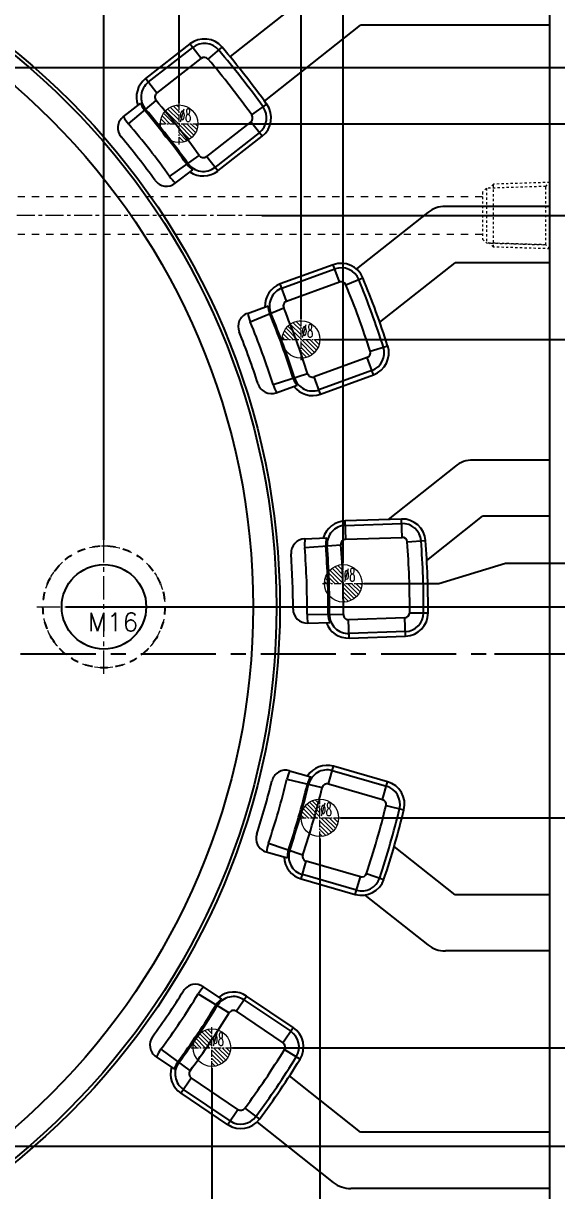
# Model space of a CAD drawing. Header units: millimetres. Extents: x 723 to 11228, y -2384 to 1578.
# Drawn here: x 3305.9 to 3419.5, y -856.2 to -607.3 of the extents above; entities that cross this region are included whole.
import ezdxf
from ezdxf.enums import TextEntityAlignment as Align

# ---------------------------------------------------------------- set-up
doc = ezdxf.new("R2010")
doc.units = ezdxf.units.MM
doc.header["$LTSCALE"] = 16.335
doc.header["$PDMODE"] = 3
doc.header["$PDSIZE"] = 0.3125
doc.linetypes.add('CENTER', pattern=[0.6, 0.375, -0.075, 0.075, -0.075])
doc.linetypes.add('HIDDEN', pattern=[0.2, 0.1, -0.1])
doc.layers.get('0').update_dxf_attribs({"linetype": 'CONTINUOUS'})
doc.layers.get('Defpoints').update_dxf_attribs({"linetype": 'CONTINUOUS'})
for name, color, linetype, lineweight in [('cool', 153, 'HIDDEN', 9), ('epin', 13, 'CONTINUOUS', 9), ('screw', 33, 'CONTINUOUS', 13)]:
    doc.layers.add(name, color=color, linetype=linetype, lineweight=lineweight)
doc.layers.add('DEFAULT_2', color=8, linetype='HIDDEN')
doc.styles.get("Standard").update_dxf_attribs({"font": 'txt', "width": 0.8})
doc.styles.add('TXT', font='txt.shx', dxfattribs={"bigfont": 'gbcbig.shx'})
doc.styles.add('TXT05', font='txt.shx', dxfattribs={"width": 0.5, "bigfont": 'gbcbig.shx'})
doc.dimstyles.new('ISO-25', dxfattribs={"dimtxt": 8, "dimasz": 8, "dimexe": 0, "dimexo": 0, "dimgap": 0, "dimtad": 1, "dimtxsty": 'Standard', "dimcen": 0, "dimclrd": 4, "dimclre": 4, "dimclrt": 6, "dimadec": 0, "dimazin": 0, "dimtfac": 1, "dimtofl": 0, "dimtmove": 0, "dimatfit": 3, "dimfxl": 0, "dimarcsym": 0})

# ---------------------------------------------------------------- blocks, each defined once
blk = doc.blocks.new('cool_jt_f12')
at = {"layer": 'cool', "ltscale": 0.3}
for p, q in [((0, 7.0785), (0.856, 6.2225)), ((0, 7.0785), (12, 6.7035)), ((0.856, 6.2225), (0.856, -6.2225)), ((13.5, 5.827375), (0.856, 6.2225)), ((0.856, 6.2225), (13.5, 5.827375)), ((12, 6.7035), (12.856, 5.8475)), ((12, 6.7035), (12, -6.7035)), ((14.327375, 5), (13.5, 5.827375)), ((13.5, -5.827375), (13.5, 5.827375)), ((14.327375, -5), (14.327375, 5)), ((0.856, -6.2225), (0, -7.0785)), ((0, -7.0785), (12, -6.7035)), ((0.856, -6.2225), (13.5, -5.827375)), ((12, -6.7035), (12.856, -5.8475)), ((13.5, -5.827375), (14.327375, -5))]:
    blk.add_line(p, q, dxfattribs=at)
blk = doc.blocks.new('screw_m16_i')
at = {"layer": 'screw', "color": 1, "linetype": 'CENTER', "ltscale": 0.808571}
for p, q in [((0, -14.3), (0, 14.3)), ((-14.3, 0), (14.3, 0))]:
    blk.add_line(p, q, dxfattribs=at)
at = {"layer": 'screw', "color": 8, "linetype": 'HIDDEN', "ltscale": 0.808571}
blk.add_circle((0, 0), 13, dxfattribs=at)
at = {"layer": 'screw', "color": 33}
blk.add_circle((0, 0), 9, dxfattribs=at)
at = {"layer": 'screw', "color": 6, "style": 'TXT'}
blk.add_text('M16', height=3.9, dxfattribs=at).set_placement((-3.38, -5.2))
blk = doc.blocks.new('epin_ejp_8')
at = {"layer": 'epin'}
h = blk.add_hatch(dxfattribs=at)
h.set_pattern_fill('_ANSI31', color=123, scale=0.2, angle=90, style=0)
h.set_pattern_definition([(135, (-6330.2129, -537.972), (-0.449012806, -0.449012806), [])])
h.paths.add_polyline_path([(0, 4, 0.414214), (-4, 0), (0, 0)])
h.paths.add_polyline_path([(4, 0), (0, 0), (0, -4, 0.414214)])
at = {"layer": 'epin', "color": 1, "linetype": 'CENTER', "ltscale": 0.248791}
for p, q in [((0, -4.4), (0, 4.4)), ((-4.4, 0), (4.4, 0))]:
    blk.add_line(p, q, dxfattribs=at)
at = {"layer": 'epin'}
blk.add_circle((0, 0), 4, dxfattribs=at)
at = {"layer": 'epin', "color": 6, "style": 'TXT05', "width": 0.5}
blk.add_text('%%c8', height=2.8, dxfattribs=at).set_placement((1.33, 1.8), align=Align.MIDDLE)
blk = doc.blocks.new('89')
at = {"layer": 'epin'}
for p in [(-2640.29, 103), (-2614.29, 57), (-2605.29, 5), (-2610.29, -45), (-2633.29, -94)]:
    blk.add_blockref('epin_ejp_8', p, dxfattribs=at)
blk = doc.blocks.new('*D206')
at = {"color": 4, "lineweight": -2}
for p, q in [((3381.05, -506.74), (3453.71, -506.74)), ((3453.71, -514.74), (3453.71, -968.74)), ((3367.65, -976.74), (3453.71, -976.74))]:
    blk.add_line(p, q, dxfattribs=at)
at = {"color": 4}
for points in [[(3452.37, -514.74), (3455.04, -514.74), (3453.71, -506.74)], [(3452.37, -968.74), (3455.04, -968.74), (3453.71, -976.74)]]:
    blk.add_solid(points, dxfattribs=at)
at = {"layer": 'Defpoints', "color": 0}
for p in [(3381.05, -506.74), (3367.65, -976.74), (3453.71, -976.74)]:
    blk.add_point(p, dxfattribs=at)
at = {"color": 6, "insert": (3449.71, -702.33), "char_height": 8, "attachment_point": 5, "rotation": 90}
blk.add_mtext('470', dxfattribs=at)
blk = doc.blocks.new('*D347')
at = {"color": 4, "lineweight": -2}
blk.add_line((3406.29, -741.74), (3427.02, -741.74), dxfattribs=at)
at = {"layer": 'Defpoints', "color": 0}
for p in [(3208.05, -741.74), (3406.29, -741.74), (3424.62, -741.74)]:
    blk.add_point(p, dxfattribs=at)
at = {"color": 6, "insert": (3425.82, -738.74), "char_height": 6, "attachment_point": 5}
blk.add_mtext('0', dxfattribs=at)
blk = doc.blocks.new('*D348')
at = {"color": 4, "lineweight": -2}
blk.add_line((3348.04, -731.74), (3430.22, -731.74), dxfattribs=at)
at = {"layer": 'Defpoints', "color": 0}
for p in [(3348.04, -731.74), (3424.62, -731.74), (3208.05, -741.74)]:
    blk.add_point(p, dxfattribs=at)
at = {"color": 6, "insert": (3427.42, -728.74), "char_height": 6, "attachment_point": 5}
blk.add_mtext('10', dxfattribs=at)
blk = doc.blocks.new('*D349')
at = {"color": 4, "lineweight": -2}
for p, q in [((3394.45, -726.74), (3408.62, -722.47)), ((3408.62, -722.47), (3431.02, -722.47)), ((3378.45, -726.74), (3394.45, -726.74))]:
    blk.add_line(p, q, dxfattribs=at)
at = {"layer": 'Defpoints', "color": 0}
for p in [(3424.62, -722.47), (3378.45, -726.74), (3208.05, -741.74)]:
    blk.add_point(p, dxfattribs=at)
at = {"color": 6, "insert": (3427.82, -719.47), "char_height": 6, "attachment_point": 5}
blk.add_mtext('15', dxfattribs=at)
blk = doc.blocks.new('*D350')
at = {"color": 4, "lineweight": -2}
blk.add_line((3369.45, -674.74), (3432.62, -674.74), dxfattribs=at)
at = {"layer": 'Defpoints', "color": 0}
for p in [(3369.45, -674.74), (3424.62, -674.74), (3208.05, -741.74)]:
    blk.add_point(p, dxfattribs=at)
at = {"color": 6, "insert": (3428.62, -671.74), "char_height": 6, "attachment_point": 5}
blk.add_mtext('67', dxfattribs=at)
blk = doc.blocks.new('*D351')
at = {"color": 4, "lineweight": -2}
blk.add_line((3356.73, -648.33), (3443.02, -648.33), dxfattribs=at)
at = {"layer": 'Defpoints', "color": 0}
for p in [(3356.73, -648.33), (3424.62, -648.33), (3208.05, -741.74)]:
    blk.add_point(p, dxfattribs=at)
at = {"color": 6, "insert": (3433.82, -644.83), "char_height": 6, "attachment_point": 5}
blk.add_mtext('93,41', dxfattribs=at)
blk = doc.blocks.new('*D352')
at = {"color": 4, "lineweight": -2}
blk.add_line((3343.45, -628.74), (3434.22, -628.74), dxfattribs=at)
at = {"layer": 'Defpoints', "color": 0}
for p in [(3343.45, -628.74), (3424.62, -628.74), (3208.05, -741.74)]:
    blk.add_point(p, dxfattribs=at)
at = {"color": 6, "insert": (3429.42, -625.74), "char_height": 6, "attachment_point": 5}
blk.add_mtext('113', dxfattribs=at)
blk = doc.blocks.new('*D353')
at = {"color": 4, "lineweight": -2}
blk.add_line((3263.45, -572.74), (3435.82, -572.74), dxfattribs=at)
at = {"layer": 'Defpoints', "color": 0}
for p in [(3263.45, -572.74), (3424.62, -572.74), (3208.05, -741.74)]:
    blk.add_point(p, dxfattribs=at)
at = {"color": 6, "insert": (3430.22, -569.74), "char_height": 6, "attachment_point": 5}
blk.add_mtext('169', dxfattribs=at)
blk = doc.blocks.new('*D354')
at = {"color": 4, "lineweight": -2}
blk.add_line((3306.45, -593.74), (3435.82, -593.74), dxfattribs=at)
at = {"layer": 'Defpoints', "color": 0}
for p in [(3306.45, -593.74), (3424.62, -593.74), (3208.05, -741.74)]:
    blk.add_point(p, dxfattribs=at)
at = {"color": 6, "insert": (3430.22, -590.74), "char_height": 6, "attachment_point": 5}
blk.add_mtext('148', dxfattribs=at)
blk = doc.blocks.new('*D355')
at = {"color": 4, "lineweight": -2}
blk.add_line((3383.05, -531.74), (3435.02, -531.74), dxfattribs=at)
at = {"layer": 'Defpoints', "color": 0}
for p in [(3383.05, -531.74), (3424.62, -531.74), (3208.05, -741.74)]:
    blk.add_point(p, dxfattribs=at)
at = {"color": 6, "insert": (3429.82, -528.74), "char_height": 6, "attachment_point": 5}
blk.add_mtext('210', dxfattribs=at)
blk = doc.blocks.new('*D356')
at = {"color": 4, "lineweight": -2}
blk.add_line((3373.45, -776.74), (3432.62, -776.74), dxfattribs=at)
at = {"layer": 'Defpoints', "color": 0}
for p in [(3208.05, -741.74), (3373.45, -776.74), (3424.62, -776.74)]:
    blk.add_point(p, dxfattribs=at)
at = {"color": 6, "insert": (3428.62, -773.74), "char_height": 6, "attachment_point": 5}
blk.add_mtext('35', dxfattribs=at)
blk = doc.blocks.new('*D357')
at = {"color": 4, "lineweight": -2}
blk.add_line((3350.45, -825.74), (3432.62, -825.74), dxfattribs=at)
at = {"layer": 'Defpoints', "color": 0}
for p in [(3208.05, -741.74), (3350.45, -825.74), (3424.62, -825.74)]:
    blk.add_point(p, dxfattribs=at)
at = {"color": 6, "insert": (3428.62, -822.74), "char_height": 6, "attachment_point": 5}
blk.add_mtext('84', dxfattribs=at)
blk = doc.blocks.new('*D358')
at = {"color": 4, "lineweight": -2}
blk.add_line((3222.35, -846.74), (3435.02, -846.74), dxfattribs=at)
at = {"layer": 'Defpoints', "color": 0}
for p in [(3208.05, -741.74), (3222.35, -846.74), (3424.62, -846.74)]:
    blk.add_point(p, dxfattribs=at)
at = {"color": 6, "insert": (3429.82, -843.74), "char_height": 6, "attachment_point": 5}
blk.add_mtext('105', dxfattribs=at)
blk = doc.blocks.new('*D359')
at = {"color": 4, "lineweight": -2}
blk.add_line((3302.05, -873.74), (3435.82, -873.74), dxfattribs=at)
at = {"layer": 'Defpoints', "color": 0}
for p in [(3208.05, -741.74), (3302.05, -873.74), (3424.62, -873.74)]:
    blk.add_point(p, dxfattribs=at)
at = {"color": 6, "insert": (3430.22, -870.74), "char_height": 6, "attachment_point": 5}
blk.add_mtext('132', dxfattribs=at)
blk = doc.blocks.new('*D360')
at = {"color": 4, "lineweight": -2}
blk.add_line((3237.45, -897.74), (3435.82, -897.74), dxfattribs=at)
at = {"layer": 'Defpoints', "color": 0}
for p in [(3208.05, -741.74), (3237.45, -897.74), (3424.62, -897.74)]:
    blk.add_point(p, dxfattribs=at)
at = {"color": 6, "insert": (3430.22, -894.74), "char_height": 6, "attachment_point": 5}
blk.add_mtext('156', dxfattribs=at)
blk = doc.blocks.new('*D361')
at = {"color": 4, "lineweight": -2}
blk.add_line((3279.67, -911.74), (3435.02, -911.74), dxfattribs=at)
at = {"layer": 'Defpoints', "color": 0}
for p in [(3208.05, -741.74), (3279.67, -911.74), (3424.62, -911.74)]:
    blk.add_point(p, dxfattribs=at)
at = {"color": 6, "insert": (3429.82, -908.74), "char_height": 6, "attachment_point": 5}
blk.add_mtext('170', dxfattribs=at)
blk = doc.blocks.new('*D362')
at = {"color": 4, "lineweight": -2}
blk.add_line((3383.98, -951.74), (3435.02, -951.74), dxfattribs=at)
at = {"layer": 'Defpoints', "color": 0}
for p in [(3208.05, -741.74), (3383.98, -951.74), (3424.62, -951.74)]:
    blk.add_point(p, dxfattribs=at)
at = {"color": 6, "insert": (3429.82, -948.74), "char_height": 6, "attachment_point": 5}
blk.add_mtext('210', dxfattribs=at)
blk = doc.blocks.new('*D366')
at = {"color": 4, "lineweight": -2}
blk.add_line((3369.05, -781.14), (3369.05, -995.66), dxfattribs=at)
at = {"layer": 'Defpoints', "color": 0}
for p in [(3208.05, -741.74), (3369.05, -781.14), (3369.05, -986.06)]:
    blk.add_point(p, dxfattribs=at)
at = {"color": 6, "insert": (3366.05, -990.86), "char_height": 6, "attachment_point": 5, "rotation": 90}
blk.add_mtext('161', dxfattribs=at)
blk = doc.blocks.new('*D367')
at = {"color": 4, "lineweight": -2}
blk.add_line((3346.05, -830.14), (3346.05, -997.26), dxfattribs=at)
at = {"layer": 'Defpoints', "color": 0}
for p in [(3208.05, -741.74), (3346.05, -830.14), (3346.05, -986.06)]:
    blk.add_point(p, dxfattribs=at)
at = {"color": 6, "insert": (3343.05, -991.66), "char_height": 6, "attachment_point": 5, "rotation": 90}
blk.add_mtext('138', dxfattribs=at)
blk = doc.blocks.new('*D368')
at = {"color": 4, "lineweight": -2}
blk.add_line((3383.05, -949.87), (3383.05, -997.26), dxfattribs=at)
at = {"layer": 'Defpoints', "color": 0}
for p in [(3208.05, -741.74), (3383.05, -949.87), (3383.05, -986.06)]:
    blk.add_point(p, dxfattribs=at)
at = {"color": 6, "insert": (3380.05, -991.66), "char_height": 6, "attachment_point": 5, "rotation": 90}
blk.add_mtext('175', dxfattribs=at)
blk = doc.blocks.new('*D372')
at = {"color": 4, "lineweight": -2}
blk.add_line((3339.05, -624.34), (3339.05, -489.61), dxfattribs=at)
at = {"layer": 'Defpoints', "color": 0}
for p in [(3339.05, -499.21), (3339.05, -624.34), (3208.05, -741.74)]:
    blk.add_point(p, dxfattribs=at)
at = {"color": 6, "insert": (3336.05, -494.41), "char_height": 6, "attachment_point": 5, "rotation": 90}
blk.add_mtext('131', dxfattribs=at)
blk = doc.blocks.new('*D373')
at = {"color": 4, "lineweight": -2}
blk.add_line((3323.05, -717.44), (3323.05, -489.61), dxfattribs=at)
at = {"layer": 'Defpoints', "color": 0}
for p in [(3323.05, -499.21), (3323.05, -717.44), (3208.05, -741.74)]:
    blk.add_point(p, dxfattribs=at)
at = {"color": 6, "insert": (3320.05, -494.41), "char_height": 6, "attachment_point": 5, "rotation": 90}
blk.add_mtext('115', dxfattribs=at)
blk = doc.blocks.new('*D374')
at = {"color": 4, "lineweight": -2}
blk.add_line((3365.05, -670.34), (3365.05, -488.01), dxfattribs=at)
at = {"layer": 'Defpoints', "color": 0}
for p in [(3365.05, -499.21), (3365.05, -670.34), (3208.05, -741.74)]:
    blk.add_point(p, dxfattribs=at)
at = {"color": 6, "insert": (3362.05, -493.61), "char_height": 6, "attachment_point": 5, "rotation": 90}
blk.add_mtext('157', dxfattribs=at)
blk = doc.blocks.new('*D375')
at = {"color": 4, "lineweight": -2}
blk.add_line((3374.05, -722.34), (3374.05, -488.01), dxfattribs=at)
at = {"layer": 'Defpoints', "color": 0}
for p in [(3374.05, -499.21), (3374.05, -722.34), (3208.05, -741.74)]:
    blk.add_point(p, dxfattribs=at)
at = {"color": 6, "insert": (3371.05, -493.61), "char_height": 6, "attachment_point": 5, "rotation": 90}
blk.add_mtext('166', dxfattribs=at)
blk = doc.blocks.new('*D376')
at = {"color": 4, "lineweight": -2}
blk.add_line((3383.05, -527.44), (3383.05, -488.01), dxfattribs=at)
at = {"layer": 'Defpoints', "color": 0}
for p in [(3383.05, -499.21), (3383.05, -527.44), (3208.05, -741.74)]:
    blk.add_point(p, dxfattribs=at)
at = {"color": 6, "insert": (3380.05, -493.61), "char_height": 6, "attachment_point": 5, "rotation": 90}
blk.add_mtext('175', dxfattribs=at)
blk = doc.blocks.new('*D405')
at = {"color": 4, "lineweight": -2}
blk.add_line((3221.05, -616.74), (3435.22, -616.74), dxfattribs=at)
at = {"layer": 'Defpoints', "color": 0}
for p in [(3221.05, -616.74), (3424.02, -616.74), (3208.05, -741.74)]:
    blk.add_point(p, dxfattribs=at)
at = {"color": 6, "insert": (3429.62, -613.74), "char_height": 6, "attachment_point": 5}
blk.add_mtext('125', dxfattribs=at)

msp = doc.modelspace()

# ---------------------------------------------------------------- linework, layer by layer
at = {"color": 7, "linetype": 'Continuous'}
for p, q in [((3418.05, -939.744), (3418.05, -543.744)), ((3371.933, -597.018), (3349.937, -614.438)), ((3357.261, -623.945), (3377.746, -607.721)), ((3418.05, -607.721), (3377.746, -607.721)), ((3341.363, -611.726), (3331.898, -619.121)), ((3343.781, -614.821), (3341.363, -611.726)), ((3332.498, -619.888), (3341.963, -612.493)), ((3345.258, -614.971), (3348.249, -612.425)), ((3334.316, -622.216), (3343.781, -614.821)), ((3334.316, -622.216), (3331.898, -619.121)), ((3327.162, -627.263), (3330.876, -624.361)), ((3328.292, -628.784), (3334.162, -623.758)), ((3354.548, -626.862), (3357.742, -624.575)), ((3354.336, -628.331), (3344.871, -635.726)), ((3356.755, -631.426), (3354.336, -628.331)), ((3356.155, -630.659), (3346.69, -638.054)), ((3347.29, -638.821), (3356.755, -631.426)), ((3337.044, -639.984), (3343.338, -635.502)), ((3347.29, -638.821), (3344.871, -635.726)), ((3338.243, -641.447), (3341.958, -638.545)), ((3418.05, -646.371), (3395.81, -646.371)), ((3392.085, -647.667), (3376.892, -659.7)), ((3371.926, -658.796), (3360.639, -662.904)), ((3373.27, -662.487), (3371.926, -658.796)), ((3381.846, -671.084), (3397.899, -658.371)), ((3418.05, -658.371), (3397.899, -658.371)), ((3360.972, -663.819), (3372.259, -659.711)), ((3374.627, -663.086), (3378.239, -661.598)), ((3361.983, -666.595), (3360.639, -662.904)), ((3361.983, -666.595), (3373.27, -662.487)), ((3353.618, -669.184), (3358.048, -667.572)), ((3354.223, -670.981), (3361.359, -668.014)), ((3379.788, -677.266), (3383.533, -676.078)), ((3379.133, -678.597), (3367.846, -682.705)), ((3380.477, -682.288), (3379.133, -678.597)), ((3380.144, -681.374), (3368.857, -685.482)), ((3359.086, -684.337), (3366.457, -682.019)), ((3369.19, -686.397), (3367.846, -682.705)), ((3369.19, -686.397), (3380.477, -682.288)), ((3359.775, -686.099), (3364.204, -684.487)), ((3397.947, -701.742), (3383.598, -713.107)), ((3418.05, -700.446), (3401.672, -700.446)), ((3386.449, -713.029), (3374.444, -713.426)), ((3374.581, -717.352), (3374.444, -713.426)), ((3374.478, -714.399), (3386.482, -713.98)), ((3386.585, -716.933), (3386.449, -713.029)), ((3391.863, -721.869), (3403.761, -712.446)), ((3418.05, -712.446), (3403.761, -712.446)), ((3365.826, -717.229), (3370.537, -717.065)), ((3365.846, -719.125), (3373.55, -718.509)), ((3374.581, -717.352), (3386.585, -716.933)), ((3387.691, -717.922), (3391.586, -717.622)), ((3366.343, -733.33), (3374.07, -733.403)), ((3387.183, -734.066), (3375.179, -734.485)), ((3387.32, -737.992), (3387.183, -734.066)), ((3388.218, -733.002), (3392.146, -733.03)), ((3366.454, -735.218), (3371.165, -735.054)), ((3375.316, -738.411), (3375.179, -734.485)), ((3387.286, -737.019), (3375.282, -737.438)), ((3375.316, -738.411), (3387.32, -737.992)), ((3370.878, -769.517), (3371.961, -765.741)), ((3383.507, -769.052), (3371.961, -765.741)), ((3362.023, -768.504), (3369.54, -770.299)), ((3362.589, -766.695), (3367.12, -767.994)), ((3371.692, -766.677), (3383.238, -769.988)), ((3382.424, -772.828), (3383.507, -769.052)), ((3370.878, -769.517), (3382.424, -772.828)), ((3383.17, -774.111), (3386.988, -775.034)), ((3358.106, -782.168), (3365.432, -784.625)), ((3397.899, -793.118), (3384.918, -782.838)), ((3357.628, -783.998), (3362.159, -785.297)), ((3365.07, -789.773), (3366.152, -785.997)), ((3377.698, -789.308), (3366.152, -785.997)), ((3376.884, -792.148), (3365.338, -788.837)), ((3379.011, -788.616), (3382.717, -789.849)), ((3365.07, -789.773), (3376.616, -793.084)), ((3376.616, -793.084), (3377.698, -789.308)), ((3378.683, -793.207), (3392.085, -803.822)), ((3418.05, -793.118), (3397.899, -793.118)), ((3418.05, -805.118), (3395.81, -805.118)), ((3344.225, -812.74), (3348.133, -815.376)), ((3343.128, -814.285), (3349.722, -818.315)), ((3351.236, -817.985), (3353.433, -814.729)), ((3352.888, -815.536), (3362.846, -822.252)), ((3363.39, -821.445), (3353.433, -814.729)), ((3351.236, -817.985), (3361.194, -824.702)), ((3361.194, -824.702), (3363.39, -821.445)), ((3335.18, -826.069), (3341.388, -830.671)), ((3361.508, -826.152), (3364.853, -828.21)), ((3334.16, -827.663), (3338.067, -830.298)), ((3339.453, -835.455), (3341.649, -832.198)), ((3351.607, -838.915), (3341.649, -832.198)), ((3377.746, -843.768), (3362.603, -831.775)), ((3339.453, -835.455), (3349.411, -842.171)), ((3349.955, -841.364), (3339.997, -834.647)), ((3353.069, -838.662), (3356.213, -840.98)), ((3349.411, -842.171), (3351.607, -838.915)), ((3355.693, -841.61), (3371.933, -854.471)), ((3418.05, -843.768), (3377.746, -843.768)), ((3418.05, -855.768), (3375.658, -855.768))]:
    msp.add_line(p, q, dxfattribs=at)
at = {"color": 1, "linetype": 'CENTER', "ltscale": 9.129733}
msp.add_line((3046.586, -731.744), (3369.514, -731.744), dxfattribs=at)
at = {"color": 1, "linetype": 'CENTER', "ltscale": 2.612305}
msp.add_line((2998.05, -741.744), (3418.05, -741.744), dxfattribs=at)
at = {"color": 7, "linetype": 'Continuous'}
for centre, radius in [((3208.05, -731.744), 152.5), ((3208.05, -731.744), 151.783), ((3208.05, -731.744), 146.786), ((3323.05, -731.744), 9)]:
    msp.add_circle(centre, radius, dxfattribs=at)
for centre, radius, start, end in [((3344.442, -615.666), 5, 40.40002, 128), ((3344.442, -615.666), 4.027, 40.40002, 128), ((3344.442, -615.666), 1.072, 40.40002, 128), ((3208.05, -731.744), 183.127, 35.59998, 40.40002), ((3208.05, -731.744), 184.078, 35.59998, 40.40002), ((3208.05, -731.744), 180.172, 35.59998, 40.40002), ((3334.976, -623.061), 5, 128, 200.5424), ((3334.976, -623.061), 4.027, 128, 220.57248), ((3334.976, -623.061), 1.072, 128, 220.57248), ((3334.976, -623.061), 4.302, 197.59306, 220.57248), ((3208.05, -731.744), 166.028, 35.42752, 40.57248), ((3353.676, -627.486), 5, 308, 35.59998), ((3208.05, -731.744), 162.798, 35.42752, 40.57248), ((3208.05, -731.744), 163.074, 35.42752, 40.57248), ((3353.676, -627.486), 1.072, 308, 35.59998), ((3353.676, -627.486), 4.027, 308, 35.59998), ((3329.009, -629.627), 3, 128, 220.17218), ((3334.976, -623.061), 8.8, 208.08438, 220.57248), ((3208.05, -731.744), 158.3, 35.42752, 40.57248), ((3208.05, -731.744), 155.3, 35.82782, 40.17218), ((3344.211, -634.881), 1.072, 215.42752, 308), ((3344.211, -634.881), 4.302, 215.42752, 238.40694), ((3344.211, -634.881), 4.027, 215.42752, 308), ((3344.211, -634.881), 5, 235.4576, 308), ((3336.396, -639.083), 3, 215.82782, 308), ((3344.211, -634.881), 8.8, 215.42752, 227.80832), ((3395.81, -652.371), 6, 90, 128.3785), ((3373.636, -663.495), 4.978, 22.40002, 110), ((3373.636, -663.495), 4.027, 22.40002, 110), ((3208.05, -731.744), 183.127, 17.59998, 22.40002), ((3208.05, -731.744), 184.078, 17.59998, 22.40002), ((3362.349, -667.603), 5, 110, 182.5424), ((3362.349, -667.603), 4.027, 110, 202.57248), ((3373.636, -663.495), 1.072, 22.40002, 110), ((3208.05, -731.744), 180.172, 17.59998, 22.40002), ((3362.349, -667.603), 1.072, 110, 202.57248), ((3354.644, -672.003), 3, 110, 202.17218), ((3362.349, -667.603), 8.8, 190.08438, 202.57248), ((3362.349, -667.603), 4.302, 179.59306, 202.57248), ((3208.05, -731.744), 162.798, 17.42752, 22.57248), ((3208.05, -731.744), 163.074, 17.42752, 22.57248), ((3208.05, -731.744), 166.028, 17.42752, 22.57248), ((3208.05, -731.744), 158.3, 17.42752, 22.57248), ((3208.05, -731.744), 155.3, 17.82782, 22.17218), ((3378.767, -677.59), 4.027, 290, 17.59998), ((3378.767, -677.59), 5, 290, 17.59998), ((3378.767, -677.59), 1.072, 290, 17.59998), ((3358.749, -683.28), 3, 197.82782, 290), ((3367.48, -681.698), 8.8, 197.42752, 209.80832), ((3367.48, -681.698), 4.302, 197.42752, 220.40694), ((3367.48, -681.698), 4.027, 197.42752, 290), ((3367.48, -681.698), 1.072, 197.42752, 290), ((3367.48, -681.698), 5, 217.4576, 290), ((3401.672, -706.446), 6, 90, 128.3785), ((3374.618, -718.423), 5, 92, 164.5424), ((3386.622, -718.004), 4.978, 4.40002, 92), ((3386.622, -718.004), 4.027, 4.40002, 92), ((3374.618, -718.423), 4.027, 92, 184.57248), ((3365.931, -720.227), 3, 92, 184.17218), ((3374.618, -718.423), 8.8, 172.08438, 184.57248), ((3208.05, -731.744), 158.3, 359.42752, 4.57248), ((3374.618, -718.423), 4.302, 161.59306, 184.57248), ((3208.05, -731.744), 162.798, 359.42752, 4.57248), ((3208.05, -731.744), 163.074, 359.42752, 4.57248), ((3374.618, -718.423), 1.072, 92, 184.57248), ((3208.05, -731.744), 166.028, 359.42752, 4.57248), ((3386.622, -718.004), 1.072, 4.40002, 92), ((3208.05, -731.744), 180.172, 359.59998, 4.40002), ((3208.05, -731.744), 183.127, 359.59998, 4.40002), ((3208.05, -731.744), 184.078, 359.59998, 4.40002), ((3208.05, -731.744), 155.3, 359.82782, 4.17218), ((3366.349, -732.22), 3, 179.82782, 272), ((3375.142, -733.414), 8.8, 179.42752, 191.80832), ((3375.142, -733.414), 4.302, 179.42752, 202.40694), ((3375.142, -733.414), 4.027, 179.42752, 272), ((3375.142, -733.414), 1.072, 179.42752, 272), ((3387.146, -732.995), 1.072, 272, 359.59998), ((3387.146, -732.995), 4.027, 272, 359.59998), ((3387.146, -732.995), 5, 272, 359.59998), ((3375.142, -733.414), 5, 199.4576, 272), ((3370.582, -770.548), 5, 74, 146.5424), ((3370.582, -770.548), 4.027, 74, 166.57248), ((3208.05, -731.744), 155.3, 341.82782, 346.17218), ((3208.05, -731.744), 158.3, 341.42752, 346.57248), ((3361.762, -769.579), 3, 74, 166.17218), ((3370.582, -770.548), 8.8, 154.08438, 166.57248), ((3370.582, -770.548), 4.302, 143.59306, 166.57248), ((3382.128, -773.858), 5, 346.40002, 74), ((3208.05, -731.744), 162.798, 341.42752, 346.57248), ((3208.05, -731.744), 163.074, 341.42752, 346.57248), ((3208.05, -731.744), 166.028, 341.42752, 346.57248), ((3370.582, -770.548), 1.072, 74, 166.57248), ((3382.128, -773.858), 4.027, 346.40002, 74), ((3382.128, -773.858), 1.072, 346.40002, 74), ((3208.05, -731.744), 180.172, 341.59998, 346.40002), ((3208.05, -731.744), 183.127, 341.59998, 346.40002), ((3208.05, -731.744), 184.078, 341.59998, 346.40002), ((3358.455, -781.114), 3, 161.82782, 254), ((3366.448, -784.967), 8.8, 161.42752, 173.80832), ((3366.448, -784.967), 4.302, 161.42752, 184.40694), ((3366.448, -784.967), 4.027, 161.42752, 254), ((3366.448, -784.967), 5, 181.4576, 254), ((3366.448, -784.967), 1.072, 161.42752, 254), ((3377.994, -788.277), 1.072, 254, 341.59998), ((3377.994, -788.277), 4.978, 254, 341.59998), ((3377.994, -788.277), 4.027, 254, 341.59998), ((3395.81, -799.118), 6, 231.6215, 270), ((3208.05, -731.744), 155.3, 323.82782, 328.17218), ((3342.548, -815.227), 3, 56, 148.17218), ((3350.637, -818.874), 8.8, 136.08438, 148.57248), ((3208.05, -731.744), 158.3, 323.42752, 328.57248), ((3350.637, -818.874), 4.302, 125.59306, 148.57248), ((3350.637, -818.874), 4.027, 56, 148.57248), ((3350.637, -818.874), 5, 56, 128.5424), ((3208.05, -731.744), 162.798, 323.42752, 328.57248), ((3208.05, -731.744), 163.074, 323.42752, 328.57248), ((3208.05, -731.744), 166.028, 323.42752, 328.57248), ((3350.637, -818.874), 1.072, 56, 148.57248), ((3335.837, -825.175), 3, 143.82782, 236), ((3360.594, -825.59), 4.027, 328.40002, 56), ((3360.594, -825.59), 5, 328.40002, 56), ((3342.249, -831.309), 8.8, 143.42752, 155.80832), ((3208.05, -731.744), 180.172, 323.59998, 328.40002), ((3360.594, -825.59), 1.072, 328.40002, 56), ((3342.249, -831.309), 4.302, 143.42752, 166.40694), ((3208.05, -731.744), 183.127, 323.59998, 328.40002), ((3208.05, -731.744), 184.078, 323.59998, 328.40002), ((3342.249, -831.309), 5, 163.4576, 236), ((3342.249, -831.309), 4.027, 143.42752, 236), ((3342.249, -831.309), 1.072, 143.42752, 236), ((3352.207, -838.026), 1.072, 236, 323.59998), ((3352.207, -838.026), 4.978, 236, 323.59998), ((3352.207, -838.026), 4.027, 236, 323.59998), ((3375.658, -849.768), 6, 231.6215, 270)]:
    msp.add_arc(centre, radius, start, end, dxfattribs=at)
at = {"layer": 'cool', "ltscale": 0.932966}
for p, q in [((3403.72, -644.332), (3223.05, -644.332)), ((3403.72, -652.332), (3223.05, -652.332))]:
    msp.add_line(p, q, dxfattribs=at)
at = {"layer": 'cool', "color": 1, "linetype": 'CENTER', "ltscale": 0.621977}
msp.add_line((3418.05, -648.332), (3223.05, -648.332), dxfattribs=at)
at = {"layer": 'DEFAULT_2', "color": 8, "linetype": 'HIDDEN'}
msp.add_line((3356.177, -840.953), (3356.159, -840.94), dxfattribs=at)
msp.add_circle((3323.05, -731.744), 13, dxfattribs=at)

# ---------------------------------------------------------------- block references
msp.add_blockref('89', (5979.345, -731.744))
at = {"layer": 'cool', "ltscale": 0.932966, "rotation": 180}
msp.add_blockref('cool_jt_f12', (3418.05, -648.332), dxfattribs=at)
at = {"layer": 'screw'}
msp.add_blockref('screw_m16_i', (3323.05, -731.744), dxfattribs=at)

# ---------------------------------------------------------------- dimensions: what is measured, and where the dimension line sits
for feature_location, offset, dtype, origin, picture, middle in [((3365.05, -670.344), (0, 171.131), 1, (3208.05, -741.744), '*D374', (3362.05, -493.613)), ((3374.05, -722.344), (0, 223.131), 1, (3208.05, -741.744), '*D375', (3371.05, -493.613)), ((3383.05, -527.442), (0, 28.229), 1, (3208.05, -741.744), '*D376', (3380.05, -493.613)), ((3339.05, -624.344), (0, 125.131), 1, (3208.05, -741.744), '*D372', (3336.05, -494.413)), ((3323.05, -717.444), (0, 218.231), 1, (3208.05, -741.744), '*D373', (3320.05, -494.413)), ((3383.05, -531.744), (41.566, 0), 0, (3208.05, -741.744), '*D355', (3429.816, -528.744)), ((3263.45, -572.744), (161.166, 0), 0, (3208.05, -741.744), '*D353', (3430.216, -569.744)), ((3306.45, -593.744), (118.166, 0), 0, (3208.05, -741.744), '*D354', (3430.216, -590.744)), ((3221.05, -616.744), (202.975, 0), 0, (3208.05, -741.744), '*D405', (3429.625, -613.744)), ((3343.45, -628.744), (81.166, 0), 0, (3208.05, -741.744), '*D352', (3429.416, -625.744)), ((3356.727, -648.332), (67.889, 0), 0, (3208.05, -741.744), '*D351', (3433.816, -644.832)), ((3369.45, -674.744), (55.166, 0), 0, (3208.05, -741.744), '*D350', (3428.616, -671.744)), ((3378.45, -726.744), (46.166, 4.273), 0, (3208.05, -741.744), '*D349', (3427.816, -719.471)), ((3348.04, -731.744), (76.576, 0), 0, (3208.05, -741.744), '*D348', (3427.416, -728.744)), ((3406.288864874, -741.744442932), (18.326967936, 0), 0, (3208.049803446, -741.744442932), '*D347', (3425.815832809, -738.744442932)), ((3373.45, -776.744), (51.166, 0), 0, (3208.05, -741.744), '*D356', (3428.616, -773.744)), ((3350.45, -825.744), (74.166, 0), 0, (3208.05, -741.744), '*D357', (3428.616, -822.744)), ((3222.35, -846.744), (202.266, 0), 0, (3208.05, -741.744), '*D358', (3429.816, -843.744)), ((3302.05, -873.744), (122.566, 0), 0, (3208.05, -741.744), '*D359', (3430.216, -870.744)), ((3237.45, -897.744), (187.166, 0), 0, (3208.05, -741.744), '*D360', (3430.216, -894.744)), ((3279.67, -911.744), (144.946, 0), 0, (3208.05, -741.744), '*D361', (3429.816, -908.744)), ((3383.978, -951.744), (40.638, 0), 0, (3208.05, -741.744), '*D362', (3429.816, -948.744)), ((3369.05, -781.144), (0, -204.92), 1, (3208.05, -741.744), '*D366', (3366.05, -990.864)), ((3346.05, -830.144), (0, -155.92), 1, (3208.05, -741.744), '*D367', (3343.05, -991.664)), ((3383.05, -949.873), (0, -36.191), 1, (3208.05, -741.744), '*D368', (3380.05, -991.664))]:
    dim = msp.add_ordinate_dim(feature_location=feature_location, offset=offset, dtype=dtype, origin=origin, dimstyle='ISO-25', override={"dimtxt": 6, "dimfxl": 1.25, "dimarcsym": 1})
    dim.commit()
    dim.dimension.update_dxf_attribs({"geometry": picture, "text_midpoint": middle})
dim = msp.add_linear_dim(base=(3453.708, -976.744), p1=(3381.05, -506.744), p2=(3367.654, -976.744), angle=90, dimstyle='ISO-25', override={"dimfxl": 1.25, "dimarcsym": 1})
dim.commit()
dim.dimension.update_dxf_attribs({"geometry": '*D206', "text_midpoint": (3453.708, -702.332), "dimtype": 160})

doc.saveas('drawing.dxf')
